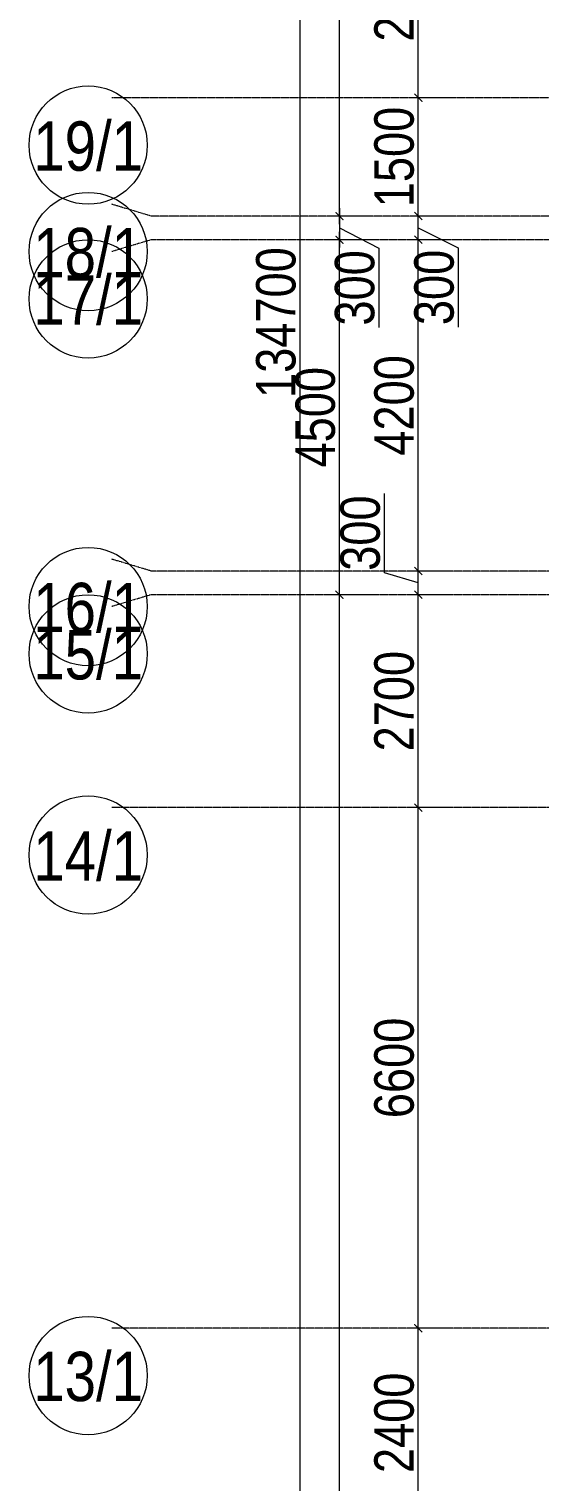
# Model space of a CAD drawing. Header units: millimetres. Extents: x 538266 to 1167394, y 114608 to 637157.
# Drawn here: x 822233 to 828715, y 175064 to 193485 of the extents above; entities that cross this region are included whole.
import ezdxf
from ezdxf.enums import TextEntityAlignment as Align

# ---------------------------------------------------------------- set-up
doc = ezdxf.new("R2010")
doc.units = ezdxf.units.MM
doc.linetypes.add('CENTER2', pattern=[28.575, 19.05, -3.175, 3.175, -3.175])
doc.layers.get('Defpoints').update_dxf_attribs({"color": 140})
doc.layers.add('РД_Оси_100', color=7, linetype='Continuous', lineweight=0, true_color=0x525252)
doc.layers.add('РД_Оси_размер', color=8, linetype='Continuous', lineweight=0)
doc.styles.add('style1', font='ARIALN.TTF')
doc.styles.add('ккк', font='isocpeur.ttf', dxfattribs={"width": 0.85, "oblique": 15})
doc.dimstyles.new('Dim100_ареал', dxfattribs={"dimscale": 100, "dimtxt": 2.5, "dimasz": 1, "dimexe": 1, "dimexo": 1, "dimgap": 0.5, "dimtad": 1, "dimzin": 12, "dimdsep": 46, "dimtxsty": 'style1', "dimblk": 'ARCHTICK', "dimcen": 1, "dimdle": 1, "dimclrd": 256, "dimclre": 256, "dimaunit": 1, "dimadec": 0, "dimazin": 3, "dimtfac": 1, "dimtmove": 1, "dimatfit": 3, "dimldrblk": 'OPEN30', "dimfxl": 4, "dimfxlon": 1, "dimtolj": 1, "dimtzin": 0, "dimlwd": 9, "dimlwe": 9, "dimarcsym": 0})

# ---------------------------------------------------------------- blocks, each defined once
blk = doc.blocks.new('A-iden')
at = {"linetype": 'Continuous', "lineweight": 5}
blk.add_circle((0, -4), 3, dxfattribs=at)
at = {"color": 0, "linetype": 'Continuous', "lineweight": 20, "style": 'ккк', "width": 0.85}
blk.add_attdef('ID', text='', height=8, dxfattribs=at).set_placement((0.314, -3.853), align=Align.MIDDLE_CENTER)
blk = doc.blocks.new('_ArchTick')
at = {"color": 0, "linetype": 'ByBlock', "const_width": 0.15}
blk.add_lwpolyline([(-0.5, -0.5), (0.5, 0.5)], dxfattribs=at)
blk = doc.blocks.new('*D967')
at = {"layer": 'Defpoints', "color": 0, "transparency": 16777216}
for p in [(-3566, 134700), (-1066, 134700), (-1066, 0)]:
    blk.add_point(p, dxfattribs=at)
at = {"layer": 'РД_Оси_размер', "lineweight": 9, "transparency": 16777216}
for p, q in [((-3166, 134700), (-3666, 134700)), ((-3566, -100), (-3566, 134800)), ((-3166, 0), (-3666, 0))]:
    blk.add_line(p, q, dxfattribs=at)
at = {"layer": 'РД_Оси_размер', "lineweight": 9, "transparency": 16777216, "xscale": 100, "yscale": 100, "zscale": 100}
for p, rotation in [((-3566, 134700), 90), ((-3566, 0), 270)]:
    blk.add_blockref('_ArchTick', p, dxfattribs=dict(at, rotation=rotation))
at = {"layer": 'РД_Оси_размер', "color": 0, "transparency": 16777216, "insert": (-3871, 67350), "char_height": 500, "attachment_point": 5, "rotation": 90, "style": 'style1'}
blk.add_mtext('\\A1;134700', dxfattribs=at)
blk = doc.blocks.new('_Open30')
at = {"color": 0, "linetype": 'ByBlock', "lineweight": -2}
for p, q in [((-1, 0.27), (0, 0)), ((0, 0), (-1, -0.27)), ((0, 0), (-1, 0))]:
    blk.add_line(p, q, dxfattribs=at)
blk = doc.blocks.new('*D979')
at = {"layer": 'Defpoints', "color": 0, "transparency": 16777216}
for p in [(-2066, 54600), (-1066, 54600), (-1066, 52200)]:
    blk.add_point(p, dxfattribs=at)
at = {"layer": 'РД_Оси_размер', "lineweight": 9, "transparency": 16777216}
for p, q in [((-1666, 54600), (-2166, 54600)), ((-2066, 52100), (-2066, 54700)), ((-1666, 52200), (-2166, 52200))]:
    blk.add_line(p, q, dxfattribs=at)
at = {"layer": 'РД_Оси_размер', "lineweight": 9, "transparency": 16777216, "xscale": 100, "yscale": 100, "zscale": 100}
for p, rotation in [((-2066, 54600), 90), ((-2066, 52200), 270)]:
    blk.add_blockref('_ArchTick', p, dxfattribs=dict(at, rotation=rotation))
at = {"layer": 'РД_Оси_размер', "color": 0, "transparency": 16777216, "insert": (-2371, 53400), "char_height": 500, "attachment_point": 5, "rotation": 90, "style": 'style1'}
blk.add_mtext('\\A1;2400', dxfattribs=at)
blk = doc.blocks.new('*D861')
at = {"layer": 'Defpoints', "color": 0, "transparency": 16777216}
for p in [(-2066, 61200), (-1066, 61200), (-1066, 54600)]:
    blk.add_point(p, dxfattribs=at)
at = {"layer": 'РД_Оси_размер', "lineweight": 9, "transparency": 16777216}
for p, q in [((-1666, 61200), (-2166, 61200)), ((-2066, 54500), (-2066, 61300)), ((-1666, 54600), (-2166, 54600))]:
    blk.add_line(p, q, dxfattribs=at)
at = {"layer": 'РД_Оси_размер', "lineweight": 9, "transparency": 16777216, "xscale": 100, "yscale": 100, "zscale": 100}
for p, rotation in [((-2066, 61200), 90), ((-2066, 54600), 270)]:
    blk.add_blockref('_ArchTick', p, dxfattribs=dict(at, rotation=rotation))
at = {"layer": 'РД_Оси_размер', "color": 0, "transparency": 16777216, "insert": (-2371, 57900), "char_height": 500, "attachment_point": 5, "rotation": 90, "style": 'style1'}
blk.add_mtext('\\A1;6600', dxfattribs=at)
blk = doc.blocks.new('*D862')
at = {"layer": 'Defpoints', "color": 0, "transparency": 16777216}
for p in [(-2066, 63900), (-1066, 63900), (-1066, 61200)]:
    blk.add_point(p, dxfattribs=at)
at = {"layer": 'РД_Оси_размер', "lineweight": 9, "transparency": 16777216}
for p, q in [((-2066, 61100), (-2066, 64000)), ((-1666, 63900), (-2166, 63900)), ((-1666, 61200), (-2166, 61200))]:
    blk.add_line(p, q, dxfattribs=at)
at = {"layer": 'РД_Оси_размер', "lineweight": 9, "transparency": 16777216, "xscale": 100, "yscale": 100, "zscale": 100}
for p, rotation in [((-2066, 63900), 90), ((-2066, 61200), 270)]:
    blk.add_blockref('_ArchTick', p, dxfattribs=dict(at, rotation=rotation))
at = {"layer": 'РД_Оси_размер', "color": 0, "transparency": 16777216, "insert": (-2371, 62550), "char_height": 500, "attachment_point": 5, "rotation": 90, "style": 'style1'}
blk.add_mtext('\\A1;2700', dxfattribs=at)
blk = doc.blocks.new('*D863')
at = {"layer": 'Defpoints', "color": 0, "transparency": 16777216}
for p in [(-2066, 64200), (-1066, 64200), (-1066, 63900)]:
    blk.add_point(p, dxfattribs=at)
at = {"layer": 'РД_Оси_размер', "lineweight": 9, "transparency": 16777216}
for p, q in [((-2496, 64179), (-2496, 65184)), ((-2066, 63800), (-2066, 64300)), ((-2066, 64050), (-2496, 64179)), ((-1666, 64200), (-2166, 64200)), ((-1666, 63900), (-2166, 63900))]:
    blk.add_line(p, q, dxfattribs=at)
at = {"layer": 'РД_Оси_размер', "lineweight": 9, "transparency": 16777216, "xscale": 100, "yscale": 100, "zscale": 100}
for p, rotation in [((-2066, 64200), 90), ((-2066, 63900), 270)]:
    blk.add_blockref('_ArchTick', p, dxfattribs=dict(at, rotation=rotation))
at = {"layer": 'РД_Оси_размер', "color": 0, "transparency": 16777216, "insert": (-2801, 64681), "char_height": 500, "attachment_point": 5, "rotation": 90, "style": 'style1'}
blk.add_mtext('\\A1;300', dxfattribs=at)
blk = doc.blocks.new('*D864')
at = {"layer": 'Defpoints', "color": 0, "transparency": 16777216}
for p in [(-2066, 68400), (-1066, 68400), (-1066, 64200)]:
    blk.add_point(p, dxfattribs=at)
at = {"layer": 'РД_Оси_размер', "lineweight": 9, "transparency": 16777216}
for p, q in [((-1666, 68400), (-2166, 68400)), ((-2066, 64100), (-2066, 68500)), ((-1666, 64200), (-2166, 64200))]:
    blk.add_line(p, q, dxfattribs=at)
at = {"layer": 'РД_Оси_размер', "lineweight": 9, "transparency": 16777216, "xscale": 100, "yscale": 100, "zscale": 100}
for p, rotation in [((-2066, 68400), 90), ((-2066, 64200), 270)]:
    blk.add_blockref('_ArchTick', p, dxfattribs=dict(at, rotation=rotation))
at = {"layer": 'РД_Оси_размер', "color": 0, "transparency": 16777216, "insert": (-2371, 66300), "char_height": 500, "attachment_point": 5, "rotation": 90, "style": 'style1'}
blk.add_mtext('\\A1;4200', dxfattribs=at)
blk = doc.blocks.new('*D865')
at = {"layer": 'Defpoints', "color": 0, "transparency": 16777216}
for p in [(-2066, 68700), (-1066, 68700), (-1066, 68400)]:
    blk.add_point(p, dxfattribs=at)
at = {"layer": 'РД_Оси_размер', "lineweight": 9, "transparency": 16777216}
for p, q in [((-2066, 68300), (-2066, 68800)), ((-1666, 68700), (-2166, 68700)), ((-2066, 68550), (-1559, 68298)), ((-1666, 68400), (-2166, 68400)), ((-1559, 68298), (-1559, 67294))]:
    blk.add_line(p, q, dxfattribs=at)
at = {"layer": 'РД_Оси_размер', "lineweight": 9, "transparency": 16777216, "xscale": 100, "yscale": 100, "zscale": 100}
for p, rotation in [((-2066, 68700), 90), ((-2066, 68400), 270)]:
    blk.add_blockref('_ArchTick', p, dxfattribs=dict(at, rotation=rotation))
at = {"layer": 'РД_Оси_размер', "color": 0, "transparency": 16777216, "insert": (-1864, 67796), "char_height": 500, "attachment_point": 5, "rotation": 90, "style": 'style1'}
blk.add_mtext('\\A1;300', dxfattribs=at)
blk = doc.blocks.new('*D866')
at = {"layer": 'Defpoints', "color": 0, "transparency": 16777216}
for p in [(-2066, 70200), (-1066, 70200), (-1066, 68700)]:
    blk.add_point(p, dxfattribs=at)
at = {"layer": 'РД_Оси_размер', "lineweight": 9, "transparency": 16777216}
for p, q in [((-1666, 70200), (-2166, 70200)), ((-2066, 68600), (-2066, 70300)), ((-1666, 68700), (-2166, 68700))]:
    blk.add_line(p, q, dxfattribs=at)
at = {"layer": 'РД_Оси_размер', "lineweight": 9, "transparency": 16777216, "xscale": 100, "yscale": 100, "zscale": 100}
for p, rotation in [((-2066, 70200), 90), ((-2066, 68700), 270)]:
    blk.add_blockref('_ArchTick', p, dxfattribs=dict(at, rotation=rotation))
at = {"layer": 'РД_Оси_размер', "color": 0, "transparency": 16777216, "insert": (-2371, 69450), "char_height": 500, "attachment_point": 5, "rotation": 90, "style": 'style1'}
blk.add_mtext('\\A1;1500', dxfattribs=at)
blk = doc.blocks.new('*D867')
at = {"layer": 'Defpoints', "color": 0, "transparency": 16777216}
for p in [(-2066, 72900), (-1066, 72900), (-1066, 70200)]:
    blk.add_point(p, dxfattribs=at)
at = {"layer": 'РД_Оси_размер', "lineweight": 9, "transparency": 16777216}
for p, q in [((-2066, 70100), (-2066, 73000)), ((-1666, 72900), (-2166, 72900)), ((-1666, 70200), (-2166, 70200))]:
    blk.add_line(p, q, dxfattribs=at)
at = {"layer": 'РД_Оси_размер', "lineweight": 9, "transparency": 16777216, "xscale": 100, "yscale": 100, "zscale": 100}
for p, rotation in [((-2066, 72900), 90), ((-2066, 70200), 270)]:
    blk.add_blockref('_ArchTick', p, dxfattribs=dict(at, rotation=rotation))
at = {"layer": 'РД_Оси_размер', "color": 0, "transparency": 16777216, "insert": (-2371, 71550), "char_height": 500, "attachment_point": 5, "rotation": 90, "style": 'style1'}
blk.add_mtext('\\A1;2700', dxfattribs=at)
blk = doc.blocks.new('*D894')
at = {"layer": 'Defpoints', "color": 0, "transparency": 16777216}
for p in [(-3066, 63900), (-1066, 63900), (-1066, 13500)]:
    blk.add_point(p, dxfattribs=at)
at = {"layer": 'РД_Оси_размер', "lineweight": 9, "transparency": 16777216}
for p, q in [((-3066, 13400), (-3066, 64000)), ((-2666, 63900), (-3166, 63900)), ((-2666, 13500), (-3166, 13500))]:
    blk.add_line(p, q, dxfattribs=at)
at = {"layer": 'РД_Оси_размер', "lineweight": 9, "transparency": 16777216, "xscale": 100, "yscale": 100, "zscale": 100}
for p, rotation in [((-3066, 63900), 90), ((-3066, 13500), 270)]:
    blk.add_blockref('_ArchTick', p, dxfattribs=dict(at, rotation=rotation))
at = {"layer": 'РД_Оси_размер', "color": 0, "transparency": 16777216, "insert": (-3371, 38700), "char_height": 500, "attachment_point": 5, "rotation": 90, "style": 'style1'}
blk.add_mtext('\\A1;50400', dxfattribs=at)
blk = doc.blocks.new('*D895')
at = {"layer": 'Defpoints', "color": 0, "transparency": 16777216}
for p in [(-3066, 68400), (-1066, 68400), (-1066, 63900)]:
    blk.add_point(p, dxfattribs=at)
at = {"layer": 'РД_Оси_размер', "lineweight": 9, "transparency": 16777216}
for p, q in [((-2666, 68400), (-3166, 68400)), ((-3066, 63800), (-3066, 68500)), ((-2666, 63900), (-3166, 63900))]:
    blk.add_line(p, q, dxfattribs=at)
at = {"layer": 'РД_Оси_размер', "lineweight": 9, "transparency": 16777216, "xscale": 100, "yscale": 100, "zscale": 100}
for p, rotation in [((-3066, 68400), 90), ((-3066, 63900), 270)]:
    blk.add_blockref('_ArchTick', p, dxfattribs=dict(at, rotation=rotation))
at = {"layer": 'РД_Оси_размер', "color": 0, "transparency": 16777216, "insert": (-3371, 66150), "char_height": 500, "attachment_point": 5, "rotation": 90, "style": 'style1'}
blk.add_mtext('\\A1;4500', dxfattribs=at)
blk = doc.blocks.new('*D896')
at = {"layer": 'Defpoints', "color": 0, "transparency": 16777216}
for p in [(-3066, 100500), (-1066, 100500), (-1066, 68700)]:
    blk.add_point(p, dxfattribs=at)
at = {"layer": 'РД_Оси_размер', "lineweight": 9, "transparency": 16777216}
for p, q in [((-3066, 68600), (-3066, 100600)), ((-2666, 100500), (-3166, 100500)), ((-2666, 68700), (-3166, 68700))]:
    blk.add_line(p, q, dxfattribs=at)
at = {"layer": 'РД_Оси_размер', "lineweight": 9, "transparency": 16777216, "xscale": 100, "yscale": 100, "zscale": 100}
for p, rotation in [((-3066, 100500), 90), ((-3066, 68700), 270)]:
    blk.add_blockref('_ArchTick', p, dxfattribs=dict(at, rotation=rotation))
at = {"layer": 'РД_Оси_размер', "color": 0, "transparency": 16777216, "insert": (-3371, 84600), "char_height": 500, "attachment_point": 5, "rotation": 90, "style": 'style1'}
blk.add_mtext('\\A1;31800', dxfattribs=at)
blk = doc.blocks.new('*D897')
at = {"layer": 'Defpoints', "color": 0, "transparency": 16777216}
for p in [(-1066, 68700), (-3066, 68400), (-1066, 68400)]:
    blk.add_point(p, dxfattribs=at)
at = {"layer": 'РД_Оси_размер', "lineweight": 9, "transparency": 16777216}
for p, q in [((-3066, 68800), (-3066, 68300)), ((-2666, 68700), (-3166, 68700)), ((-3066, 68550), (-2566, 68292)), ((-2666, 68400), (-3166, 68400)), ((-2566, 68292), (-2566, 67288))]:
    blk.add_line(p, q, dxfattribs=at)
at = {"layer": 'РД_Оси_размер', "lineweight": 9, "transparency": 16777216, "xscale": 100, "yscale": 100, "zscale": 100}
for p, rotation in [((-3066, 68700), 90), ((-3066, 68400), 270)]:
    blk.add_blockref('_ArchTick', p, dxfattribs=dict(at, rotation=rotation))
at = {"layer": 'РД_Оси_размер', "color": 0, "transparency": 16777216, "insert": (-2871, 67790), "char_height": 500, "attachment_point": 5, "rotation": 90, "style": 'style1'}
blk.add_mtext('\\A1;300', dxfattribs=at)
blk = doc.blocks.new('СОШ_2200_АР_ОСИ_М100_28.05.24')
at = {"layer": 'РД_Оси_100', "color": 251, "linetype": 'CENTER2', "true_color": 0x636466}
for p, q in [((29555, 61200), (-5954.958, 61200)), ((29555, 54600), (-5954.958, 54600))]:
    blk.add_line(p, q, dxfattribs=at)
for points in [[(119910, 70200), (-5954.958, 70200)], [(95715.503, 68700), (-5454.958, 68700), (-5954.958, 68850)], [(78274.959, 68400), (-5454.958, 68400), (-5954.958, 68250)], [(29555, 64200), (-5454.958, 64200), (-5954.958, 64350)], [(29555, 63900), (-5454.958, 63900), (-5954.958, 63750)]]:
    blk.add_lwpolyline(points, dxfattribs=at)
at = {"layer": 'РД_Оси_100', "color": 251, "true_color": 0x636466}
ref = blk.add_blockref('A-iden', (-6254.958, 70600), dxfattribs=dict(at, xscale=250, yscale=250, zscale=250))
ref.add_attrib('ID', '19/1', dxfattribs={"layer": '0', "linetype": 'Continuous', "height": 625, "style": 'style1'}).set_placement((-6254.958, 69600), align=Align.MIDDLE)
ref = blk.add_blockref('A-iden', (-6254.958, 69250), dxfattribs=dict(at, xscale=250, yscale=250, zscale=250))
ref.add_attrib('ID', '18/1', dxfattribs={"layer": '0', "linetype": 'Continuous', "height": 625, "style": 'style1'}).set_placement((-6254.958, 68250), align=Align.MIDDLE)
ref = blk.add_blockref('A-iden', (-6254.958, 68650), dxfattribs=dict(at, xscale=250, yscale=250, zscale=250))
ref.add_attrib('ID', '17/1', dxfattribs={"layer": '0', "linetype": 'Continuous', "height": 625, "style": 'style1'}).set_placement((-6254.958, 67650), align=Align.MIDDLE)
ref = blk.add_blockref('A-iden', (-6254.958, 64750), dxfattribs=dict(at, xscale=250, yscale=250, zscale=250))
ref.add_attrib('ID', '16/1', dxfattribs={"layer": '0', "linetype": 'Continuous', "height": 625, "style": 'style1'}).set_placement((-6254.958, 63750), align=Align.MIDDLE)
ref = blk.add_blockref('A-iden', (-6254.958, 64150), dxfattribs=dict(at, xscale=250, yscale=250, zscale=250))
ref.add_attrib('ID', '15/1', dxfattribs={"layer": '0', "linetype": 'Continuous', "height": 625, "style": 'style1'}).set_placement((-6254.958, 63150), align=Align.MIDDLE)
ref = blk.add_blockref('A-iden', (-6254.958, 61600), dxfattribs=dict(at, xscale=250, yscale=250, zscale=250))
ref.add_attrib('ID', '14/1', dxfattribs={"layer": '0', "linetype": 'Continuous', "height": 625, "style": 'style1'}).set_placement((-6254.958, 60600), align=Align.MIDDLE)
ref = blk.add_blockref('A-iden', (-6254.958, 55000), dxfattribs=dict(at, xscale=250, yscale=250, zscale=250))
ref.add_attrib('ID', '13/1', dxfattribs={"layer": '0', "linetype": 'Continuous', "height": 625, "style": 'style1'}).set_placement((-6254.958, 54000), align=Align.MIDDLE)
at = {"layer": 'РД_Оси_размер', "color": 251, "true_color": 0x636466}
for base, p1, p2, picture, middle in [((-3565.603, 134700), (-1065.603, 0), (-1065.603, 134700), '*D967', (-3870.889, 67350)), ((-3065.603, 100500), (-1065.603, 68700), (-1065.603, 100500), '*D896', (-3370.889, 84600)), ((-2065.603, 72900), (-1065.603, 70200), (-1065.603, 72900), '*D867', (-2370.889, 71550)), ((-2065.603, 70200), (-1065.603, 68700), (-1065.603, 70200), '*D866', (-2370.889, 69450)), ((-3065.603, 68400), (-1065.603, 63900), (-1065.603, 68400), '*D895', (-3370.889, 66150)), ((-2065.603, 68400), (-1065.603, 64200), (-1065.603, 68400), '*D864', (-2370.889, 66300)), ((-2065.603, 64200), (-1065.603, 63900), (-1065.603, 64200), '*D863', (-2801.176, 64229.086)), ((-3065.603, 63900), (-1065.603, 13500), (-1065.603, 63900), '*D894', (-3370.889, 38700)), ((-2065.603, 63900), (-1065.603, 61200), (-1065.603, 63900), '*D862', (-2370.889, 62550)), ((-2065.603, 61200), (-1065.603, 54600), (-1065.603, 61200), '*D861', (-2370.889, 57900)), ((-2065.603, 54600), (-1065.603, 52200), (-1065.603, 54600), '*D979', (-2370.889, 53400))]:
    dim = blk.add_linear_dim(base=base, p1=p1, p2=p2, angle=90, dimstyle='Dim100_ареал', override={"dimtxt": 5}, dxfattribs=at)
    dim.commit()
    dim.dimension.update_dxf_attribs({"geometry": picture, "text_midpoint": middle})
for base, p1, p2, picture, middle in [((-3065.603, 68400), (-1065.603, 68700), (-1065.603, 68400), '*D897', (-2565.603, 68242.057)), ((-2065.603, 68700), (-1065.603, 68400), (-1065.603, 68700), '*D865', (-1558.961, 68248.494))]:
    dim = blk.add_linear_dim(base=base, p1=p1, p2=p2, angle=90, dimstyle='Dim100_ареал', override={"dimtxt": 5}, dxfattribs=at)
    dim.commit()
    dim.dimension.update_dxf_attribs({"geometry": picture, "text_midpoint": middle, "dimtype": 160})

msp = doc.modelspace()

# ---------------------------------------------------------------- block references
at = {"layer": 'РД_Оси_100'}
msp.add_blockref('СОШ_2200_АР_ОСИ_М100_28.05.24', (829238, 122413), dxfattribs=at)

doc.saveas('drawing.dxf')
